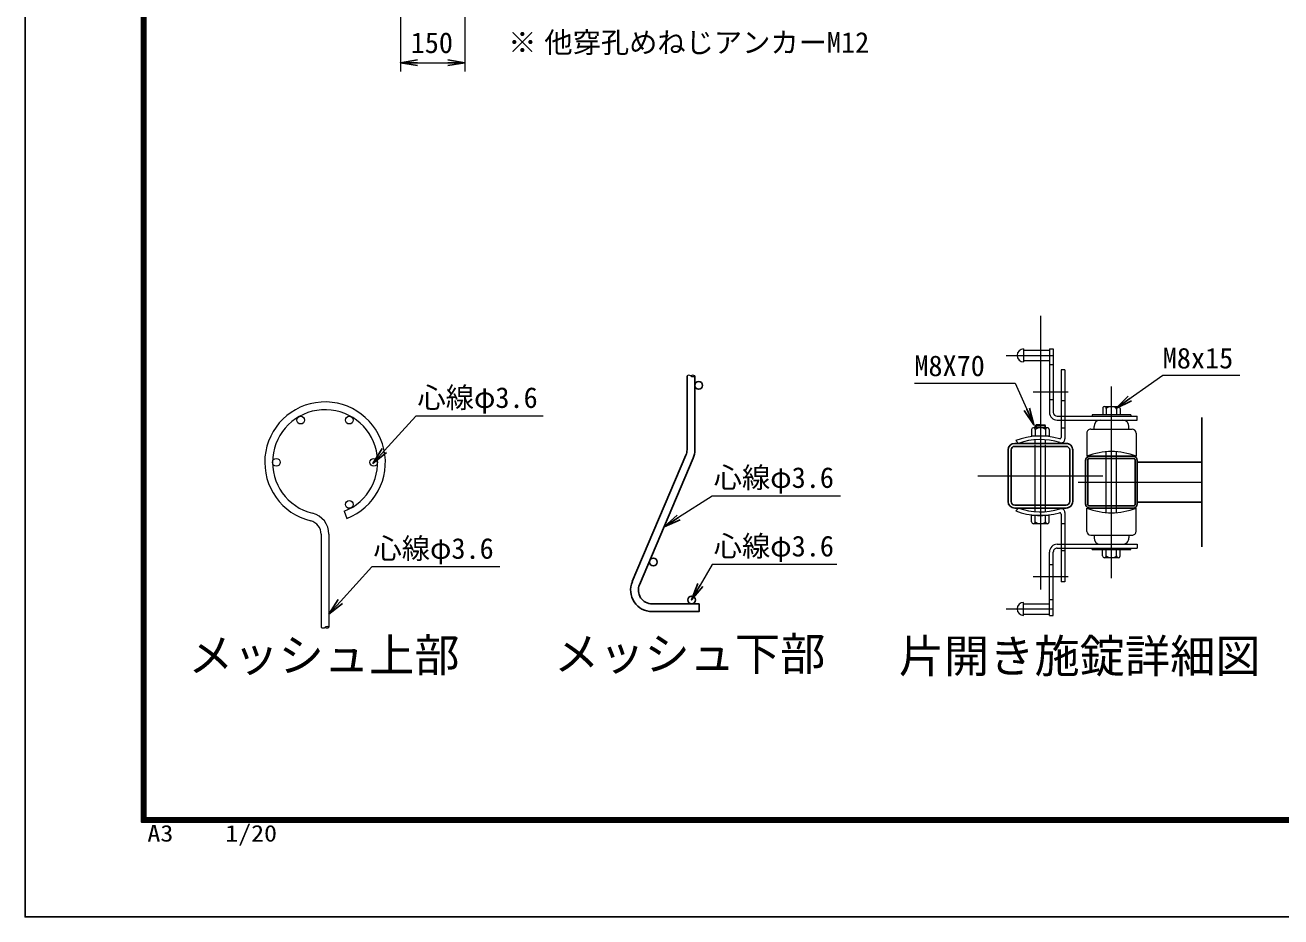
# Model space of a CAD drawing. Units: millimetres, scale not verified. Extents: x -6052 to 2348, y -2970 to 2970.
# Drawn here: x -6052 to -3137, y -2970 to -901 of the extents above; entities that cross this region are included whole.
import ezdxf
from ezdxf.enums import TextEntityAlignment as Align

# ---------------------------------------------------------------- set-up
doc = ezdxf.new("R2010")
doc.units = ezdxf.units.MM
doc.header["$LTSCALE"] = 20
doc.linetypes.add('USER1', pattern=[50.8, 31.75, -6.35, 6.35, -6.35])
doc.layers.add('0-1_D-TTL-TXT', color=7, linetype='Continuous')
for name, color, linetype, lineweight in [('0-2_D-STR-TXT', 7, 'Continuous', 13), ('0-3_D-STR1', 1, 'Continuous', 25), ('0-4_D-BMK', 2, 'USER1', 13), ('0-5_D-STR-DIM', 7, 'Continuous', 13), ('0-6_0', 7, 'Continuous', 25), ('0-7_D-STR3', 3, 'Continuous', 13), ('0-8_D-STR2', 7, 'Continuous', 13), ('0-9_D-TTL', 7, 'Continuous', 25)]:
    doc.layers.add(name, color=color, linetype=linetype, lineweight=lineweight)
doc.styles.add('ＭＳ ゴシック', font='')
doc.styles.get('ＭＳ ゴシック').set_extended_font_data('MS Gothic')

# ---------------------------------------------------------------- blocks, each defined once
blk = doc.blocks.new('_Open')
at = {"layer": '0-6_0'}
blk.add_line((-20, 3.33), (0, 0), dxfattribs=at)
blk.add_lwpolyline([(-20, -3.33), (0, 0), (-20, 0)], dxfattribs=at)

msp = doc.modelspace()

# ---------------------------------------------------------------- linework, layer by layer
at = {"layer": '0-2_D-STR-TXT'}
for points in [[(-3232.25, -1713.81), (-3411.55, -1713.81), (-3518.71, -1789.17)], [(-3987.49, -1731.61), (-3753.9, -1731.61), (-3711.3, -1826.57)], [(-4850.17, -1807.79), (-5145.52, -1807.79), (-5218.32, -1887.93)], [(-4159.59, -1993.38), (-4457.78, -1993.38), (-4535.37, -2043.06)], [(-4167.97, -2152.41), (-4457.78, -2152.41), (-4485.29, -2200.01)], [(-4950.09, -2157.86), (-5247.64, -2157.86), (-5320.43, -2238)]]:
    msp.add_lwpolyline(points, dxfattribs=at)
at = {"layer": '0-3_D-STR1'}
for p, q in [((-3320.52, -2111.26), (-3320.52, -1811.26)), ((-3770.52, -2005.96), (-3770.52, -1886.56)), ((-3763.62, -2005.96), (-3763.62, -1886.56)), ((-3755.22, -1871.26), (-3635.82, -1871.26)), ((-3755.22, -1878.16), (-3635.82, -1878.16)), ((-3627.42, -2005.96), (-3627.42, -1886.56)), ((-3620.52, -2005.96), (-3620.52, -1886.56)), ((-3590.52, -2011.66), (-3590.52, -1910.86)), ((-3585.72, -2011.66), (-3585.72, -1910.86)), ((-3580.92, -1901.26), (-3480.12, -1901.26)), ((-3580.92, -1906.06), (-3480.12, -1906.06)), ((-3475.32, -2011.66), (-3475.32, -1910.86)), ((-3470.52, -2011.66), (-3470.52, -1910.86)), ((-3470.52, -1914.76), (-3320.52, -1914.76)), ((-3470.52, -2007.76), (-3320.52, -2007.76)), ((-3755.22, -2014.36), (-3635.82, -2014.36)), ((-3755.22, -2021.26), (-3635.82, -2021.26)), ((-3580.92, -2016.46), (-3480.12, -2016.46)), ((-3580.92, -2021.26), (-3480.12, -2021.26))]:
    msp.add_line(p, q, dxfattribs=at)
for centre, radius, start, end in [((-3755.22, -1886.56), 15.3, 90.00031, 179.99984), ((-3755.22, -1886.56), 8.4, 90.00031, 179.99984), ((-3635.82, -1886.56), 15.3, 0, 90.00028), ((-3635.82, -1886.56), 8.4, 0, 90.00028), ((-3580.92, -1910.86), 9.6, 89.99997, 180), ((-3580.92, -1910.86), 4.8, 89.99997, 180), ((-3480.12, -1910.86), 9.6, 0, 89.99997), ((-3480.12, -1910.86), 4.8, 0, 89.99997), ((-3755.22, -2005.96), 15.3, 179.99985, 269.9997), ((-3755.22, -2005.96), 8.4, 179.99985, 269.9997), ((-3635.82, -2005.96), 15.3, 269.99973, 0), ((-3635.82, -2005.96), 8.4, 269.99973, 0), ((-3580.92, -2011.66), 9.6, 180, 270.00003), ((-3580.92, -2011.66), 4.8, 180, 270.00003), ((-3480.12, -2011.66), 9.6, 270.00003, 0), ((-3480.12, -2011.66), 4.8, 270.00003, 0)]:
    msp.add_arc(centre, radius, start, end, dxfattribs=at)
at = {"layer": '0-4_D-BMK'}
for p, q in [((-3695.52, -1575.42), (-3695.52, -2298.81)), ((-3774.72, -1667.19), (-3665.52, -1667.19)), ((-3530.52, -2183.81), (-3530.52, -1739.1)), ((-3712.13, -1751.26), (-3631.13, -1751.26)), ((-3840.66, -1946.26), (-3550.38, -1946.26)), ((-3607.47, -1961.26), (-3320.52, -1961.26)), ((-3712.13, -2180.26), (-3631.13, -2180.26)), ((-3774.72, -2255.33), (-3665.52, -2255.33))]:
    msp.add_line(p, q, dxfattribs=at)
at = {"layer": '0-5_D-STR-DIM'}
for p, q in [((-5181.41, -627.01), (-5181.41, -1008.02)), ((-5031.41, -627.01), (-5031.41, -1008.02)), ((-5141.41, -988.02), (-5071.41, -988.02))]:
    msp.add_line(p, q, dxfattribs=at)
at = {"layer": '0-6_0'}
for p, q in [((-4515.8, -1886.35), (-4515.8, -1714.7)), ((-4497.8, -1886.35), (-4497.8, -1714.7)), ((-4642.83, -2192.11), (-4518.34, -1898.85)), ((-4626.26, -2199.14), (-4501.77, -1905.88)), ((-4487.8, -2243.65), (-4596.8, -2243.65))]:
    msp.add_line(p, q, dxfattribs=at)
msp.add_lwpolyline([(-4487.8, -2243.65), (-4487.8, -2261.65), (-4596.8, -2261.65)], dxfattribs=at)
for centre in [(-4488.8, -1736.65), (-4594.14, -2146.52), (-4505.3, -2234.65)]:
    msp.add_circle(centre, 9, dxfattribs=at)
for centre, radius, start, end in [((-4547.8, -1886.35), 32, 337, 0), ((-4547.8, -1886.35), 50, 337, 0), ((-4596.8, -2211.65), 50, 157, 270), ((-4596.8, -2211.65), 32, 157, 270)]:
    msp.add_arc(centre, radius, start, end, dxfattribs=at)
at = {"layer": '0-7_D-STR3'}
for p, q in [((-3734.52, -1652.19), (-3734.52, -1682.19)), ((-3734.52, -1655.19), (-3674.52, -1655.19)), ((-3674.52, -1652.19), (-3674.52, -1799.19)), ((-3674.52, -1652.19), (-3665.52, -1652.19)), ((-3665.52, -1652.19), (-3665.52, -1799.19)), ((-3734.52, -1679.19), (-3674.52, -1679.19)), ((-3674.52, -1688.19), (-3665.52, -1688.19)), ((-3647.52, -1700.26), (-3647.52, -1857.4)), ((-3638.52, -1700.26), (-3647.52, -1700.26)), ((-3638.52, -1700.26), (-3638.52, -1860.76)), ((-3674.52, -1769.19), (-3665.52, -1769.19)), ((-3638.52, -1772.26), (-3647.52, -1772.26)), ((-3485.52, -1805.19), (-3575.52, -1805.19)), ((-3575.52, -1805.19), (-3575.52, -1808.19)), ((-3550.86, -1790.08), (-3550.86, -1805.33)), ((-3546.7, -1785.86), (-3514.3, -1785.86)), ((-3542.54, -1790.08), (-3542.54, -1805.19)), ((-3518.5, -1790.08), (-3518.5, -1805.19)), ((-3510.09, -1790.08), (-3510.09, -1805.08)), ((-3485.52, -1805.19), (-3485.52, -1808.19)), ((-3679.33, -1834.82), (-3711.74, -1834.82)), ((-3707.39, -1830.19), (-3695.39, -1830.19)), ((-3683.39, -1830.19), (-3695.39, -1830.19)), ((-3656.52, -1808.19), (-3470.52, -1808.19)), ((-3656.52, -1817.19), (-3470.52, -1817.19)), ((-3647.52, -1835.26), (-3638.52, -1835.26)), ((-3571.02, -1838.19), (-3571.02, -1832.19)), ((-3490.02, -1838.19), (-3490.02, -1832.19)), ((-3470.52, -1817.19), (-3470.52, -1808.19)), ((-3746.46, -1871.26), (-3752.52, -1864.6)), ((-3715.95, -1839.03), (-3715.95, -1854.03)), ((-3715.95, -1854.03), (-3675.17, -1854.03)), ((-3707.53, -1839.03), (-3707.53, -1854.14)), ((-3707.53, -1871.26), (-3707.53, -1862.83)), ((-3683.5, -1839.03), (-3683.5, -1854.14)), ((-3683.5, -1871.26), (-3683.5, -1862.83)), ((-3675.17, -1839.03), (-3675.17, -1854.28)), ((-3587.52, -1847.19), (-3587.52, -1901.19)), ((-3578.52, -1838.19), (-3482.52, -1838.19)), ((-3473.52, -1847.19), (-3473.52, -1901.19)), ((-3746.46, -2021.26), (-3752.52, -2027.92)), ((-3675.18, -2038.26), (-3715.95, -2038.51)), ((-3715.95, -2053.51), (-3715.95, -2038.51)), ((-3707.53, -2053.51), (-3707.53, -2038.4)), ((-3683.5, -2053.52), (-3683.5, -2038.4)), ((-3675.18, -2053.52), (-3675.18, -2038.26)), ((-3647.52, -2035.11), (-3647.52, -2192.26)), ((-3638.52, -2031.76), (-3638.52, -2192.26)), ((-3587.52, -2075.33), (-3587.52, -2021.33)), ((-3473.52, -2075.33), (-3473.52, -2021.33)), ((-3679.34, -2057.73), (-3711.74, -2057.73)), ((-3647.52, -2057.26), (-3638.52, -2057.26)), ((-3578.52, -2084.33), (-3482.52, -2084.33)), ((-3571.02, -2084.33), (-3571.02, -2090.33)), ((-3490.02, -2084.33), (-3490.02, -2090.33)), ((-3674.52, -2270.33), (-3674.52, -2123.33)), ((-3665.52, -2270.33), (-3665.52, -2123.33)), ((-3656.52, -2105.33), (-3470.52, -2105.33)), ((-3656.52, -2114.33), (-3470.52, -2114.33)), ((-3638.52, -2120.26), (-3647.52, -2120.26)), ((-3575.52, -2117.33), (-3575.52, -2114.33)), ((-3575.52, -2117.33), (-3485.52, -2117.33)), ((-3550.95, -2132.44), (-3550.95, -2117.44)), ((-3542.53, -2132.44), (-3542.53, -2117.33)), ((-3518.5, -2132.44), (-3518.5, -2117.33)), ((-3510.17, -2132.44), (-3510.17, -2117.19)), ((-3485.52, -2117.33), (-3485.52, -2114.33)), ((-3470.52, -2105.33), (-3470.52, -2114.33)), ((-3665.52, -2153.33), (-3674.52, -2153.33)), ((-3514.34, -2136.66), (-3546.74, -2136.66)), ((-3638.52, -2192.26), (-3647.52, -2192.26)), ((-3734.52, -2270.33), (-3734.52, -2240.33)), ((-3734.52, -2243.33), (-3674.52, -2243.33)), ((-3665.52, -2234.33), (-3674.52, -2234.33)), ((-3734.52, -2267.33), (-3674.52, -2267.33)), ((-3674.52, -2270.33), (-3665.52, -2270.33))]:
    msp.add_line(p, q, dxfattribs=at)
for points in [[(-3707.39, -1834.82), (-3707.39, -1830.19), (-3705.59, -1828.39)], [(-3695.39, -1828.39), (-3705.59, -1828.39), (-3705.59, -1834.82)], [(-3695.39, -1828.39), (-3685.19, -1828.39), (-3685.19, -1834.82)], [(-3683.39, -1834.82), (-3683.39, -1830.19), (-3685.19, -1828.39)], [(-3707.53, -2029.69), (-3707.53, -2021.26), (-3707.53, -1874.71)], [(-3683.5, -2029.69), (-3683.5, -2021.26), (-3683.5, -1874.71)], [(-3542.53, -2031.92), (-3542.53, -2021.26), (-3542.53, -1901.26), (-3542.53, -1890.6)], [(-3518.5, -2031.92), (-3518.5, -2021.26), (-3518.5, -1901.26), (-3518.5, -1890.6)]]:
    msp.add_lwpolyline(points, dxfattribs=at)
for centre, radius, start, end in [((-3734.52, -1667.19), 15, 90.00001, 270), ((-3656.52, -1799.19), 18, 180.00001, 269.99995), ((-3656.52, -1799.19), 9, 180.00001, 270), ((-3546.7, -1790.02), 4.16, 359.29981, 180.701), ((-3530.52, -1805.1), 19.24, 51.35043, 128.64746), ((-3514.3, -1790.08), 4.21, 0.08393, 179.91606), ((-3711.74, -1839.04), 4.21, 0.08393, 179.91608), ((-3695.51, -1854.05), 19.24, 51.35253, 128.64959), ((-3679.33, -1838.98), 4.16, 359.29901, 180.70018), ((-3556.02, -1832.19), 15, 90.00001, 179.99999), ((-3505.02, -1832.19), 15, 0, 90), ((-3695.52, -2013.03), 159, 73.87238, 111.00754), ((-3695.52, -2012.34), 150, 72.42905, 109.85261), ((-3650.52, -1857.4), 3, 253.8728, 0.00001), ((-3647.52, -1860.76), 9, 252.42887, 0.00001), ((-3578.52, -1847.19), 9, 90, 180.00001), ((-3482.52, -1847.19), 9, 0, 90), ((-3530.52, -2042.53), 152.4, 68.0365, 111.96349), ((-3695.52, -1879.49), 159, 248.99247, 286.12763), ((-3695.52, -1880.17), 150, 250.1474, 287.57096), ((-3650.52, -2035.11), 3, 0, 106.12721), ((-3647.52, -2031.76), 9, 0, 107.57114), ((-3530.52, -1879.99), 152.4, 248.03652, 291.96351), ((-3711.74, -2053.51), 4.21, 180.08393, 359.91608), ((-3695.52, -2038.49), 19.24, 231.35042, 308.64748), ((-3679.34, -2053.57), 4.16, 179.29981, 0.70101), ((-3578.52, -2075.33), 9, 180.00001, 270), ((-3556.02, -2090.33), 15, 180.00002, 270), ((-3505.02, -2090.33), 15, 270, 0.00001), ((-3482.52, -2075.33), 9, 270, 0.00001), ((-3656.52, -2123.33), 18, 90.00006, 180.00001), ((-3656.52, -2123.33), 9, 90.00001, 180.00001), ((-3546.74, -2132.44), 4.21, 180.08393, 359.91608), ((-3530.51, -2117.42), 19.24, 231.35042, 308.64748), ((-3514.34, -2132.49), 4.16, 179.29981, 0.70101), ((-3734.52, -2255.33), 15, 90, 270)]:
    msp.add_arc(centre, radius, start, end, dxfattribs=at)
at = {"layer": '0-8_D-STR2'}
for p, q in [((-5311.94, -2028.78), (-5305.41, -2045.55)), ((-5365.15, -2082.11), (-5365.15, -2297.81)), ((-5347.15, -2082.11), (-5347.15, -2297.81))]:
    msp.add_line(p, q, dxfattribs=at)
for centre in [(-5412.65, -1817.21), (-5299.65, -1817.21), (-5469.15, -1915.07), (-5243.15, -1915.07), (-5299.65, -2012.93)]:
    msp.add_circle(centre, 9, dxfattribs=at)
for centre, radius, start, end in [((-4511.3, -1720.97), 7.72, 54.35871, 125.64129), ((-4502.3, -1720.97), 7.72, 54.35871, 125.64129), ((-4502.3, -1708.42), 7.72, 234.35871, 305.64129), ((-5356.15, -1915.07), 140, 291.25, 256.20952), ((-5356.15, -1915.07), 122, 291.25, 256.20952), ((-5397.15, -2082.11), 50, 0, 76.20952), ((-5397.15, -2082.11), 32, 0, 76.20952), ((-5360.65, -2291.53), 7.72, 234.35871, 305.64129), ((-5351.65, -2304.08), 7.72, 54.35871, 125.64129), ((-5351.65, -2291.53), 7.72, 234.35871, 305.64129)]:
    msp.add_arc(centre, radius, start, end, dxfattribs=at)
at = {"layer": '0-9_D-TTL', "color": 2}
msp.add_lwpolyline([(-6052.49, 2970), (2347.51, 2970), (2347.51, -2970), (-6052.49, -2970)], close=True, dxfattribs=at)
at = {"layer": '0-9_D-TTL'}
for points in [[(-5782.49, 2750), (2077.51, 2750), (2077.51, -2750), (-5782.49, -2750)], [(-5779.99, 2747.5), (2075.01, 2747.5), (2075.01, -2747.5), (-5779.99, -2747.5)], [(-5777.49, 2745), (2072.51, 2745), (2072.51, -2745), (-5777.49, -2745)], [(-5774.99, 2742.5), (2070.01, 2742.5), (2070.01, -2742.5), (-5774.99, -2742.5)], [(-5772.49, 2740), (2067.51, 2740), (2067.51, -2740), (-5772.49, -2740)]]:
    msp.add_lwpolyline(points, close=True, dxfattribs=at)

# ---------------------------------------------------------------- block references
at = {"layer": '0-2_D-STR-TXT', "xscale": 2, "yscale": 2}
for p, rotation in [((-3520.34, -1790.32), 215.11702), ((-3710.48, -1828.39), 294.1605), ((-5245.22, -1917.54), 227.7476), ((-4569.06, -2064.63), 212.63137), ((-4505.3, -2234.65), 239.98148), ((-5347.33, -2267.6), 227.7476)]:
    msp.add_blockref('_Open', p, dxfattribs=dict(at, rotation=rotation))
at = {"layer": '0-5_D-STR-DIM', "xscale": 2, "yscale": 2, "rotation": 180}
msp.add_blockref('_Open', (-5181.41, -988.02), dxfattribs=at)
at = {"layer": '0-5_D-STR-DIM', "xscale": 2, "yscale": 2}
msp.add_blockref('_Open', (-5031.41, -988.02), dxfattribs=at)

# ---------------------------------------------------------------- texts
at = {"layer": '0-1_D-TTL-TXT', "style": 'ＭＳ ゴシック'}
for s, p in [('メッシュ上部', (-5673.96, -2424.2)), ('メッシュ下部', (-4824.6, -2421.02)), ('片開き施錠詳細図', (-4024.35, -2426.26))]:
    msp.add_text(s, height=76.98, dxfattribs=at).set_placement(p, align=Align.BOTTOM_LEFT)
at = {"layer": '0-2_D-STR-TXT', "style": 'ＭＳ ゴシック'}
for s, p in [('※', (-4930.92, -979.17)), ('他穿孔めねじアンカーM12', (-4847.04, -979.24)), ('M8x15', (-3411.43, -1711.86)), ('M8X70', (-3988.11, -1729.64)), ('心線φ3.6', (-5141.61, -1803.41)), ('心線φ3.6', (-4453.87, -1988.99)), ('心線φ3.6', (-5243.72, -2153.47)), ('心線φ3.6', (-4453.87, -2148.02))]:
    msp.add_text(s, height=48.09, dxfattribs=at).set_placement(p, align=Align.BOTTOM_LEFT)
at = {"layer": '0-5_D-STR-DIM', "style": 'ＭＳ ゴシック'}
msp.add_text('150', height=48.09, dxfattribs=at).set_placement((-5157.33, -979.88), align=Align.BOTTOM_LEFT)
at = {"layer": '0-9_D-TTL', "style": 'ＭＳ ゴシック', "width": 1.15}
msp.add_text('A3\u3000\u30001/20', height=38.42, dxfattribs=at).set_placement((-5768.58, -2806.81), align=Align.BOTTOM_LEFT)

doc.saveas('drawing.dxf')
